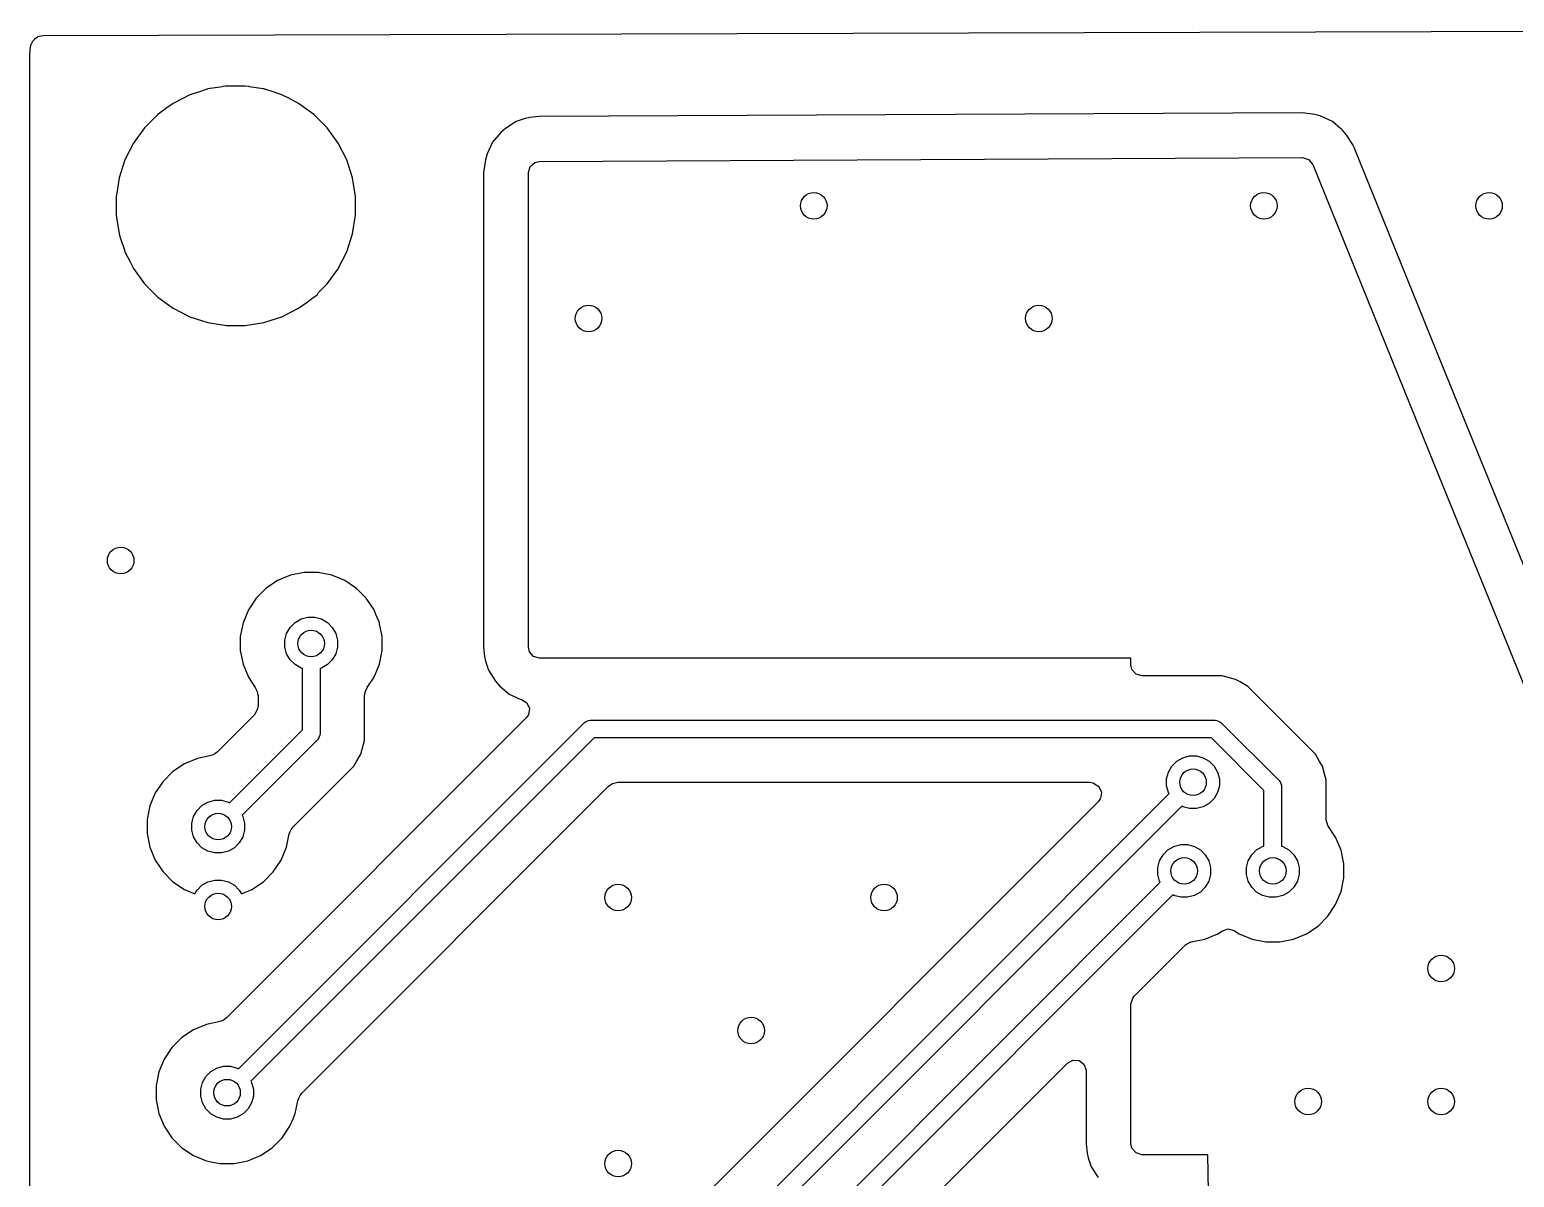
# Model space of a CAD drawing. Header units: millimetres. Extents: x 87.7 to 142.1, y -85.2 to -61.4.
# Drawn here: x 87.67 to 104.43, y -74.45 to -61.51 of the extents above; entities that cross this region are included whole.
import ezdxf

# ---------------------------------------------------------------- set-up
doc = ezdxf.new("R2010")
doc.units = ezdxf.units.MM
doc.layers.add('B.Cu', color=153, linetype='CONTINUOUS', true_color=0x4d7fc4)

msp = doc.modelspace()

# ---------------------------------------------------------------- linework, layer by layer
at = {"layer": 'B.Cu', "linetype": 'CONTINUOUS'}
for p, q in [((87.687141, -61.689383), (87.707261, -61.644713)), ((87.707261, -61.644713), (87.714568, -61.634523)), ((87.714568, -61.634523), (87.72862, -61.623546)), ((87.72862, -61.623546), (87.739015, -61.609053)), ((87.739015, -61.609053), (87.769615, -61.591523)), ((87.769615, -61.591523), (87.769625, -61.591515)), ((87.769625, -61.591515), (87.780146, -61.587344)), ((87.780146, -61.587344), (87.825483, -61.578617)), ((87.825483, -61.578617), (110.069002, -61.514265)), ((87.6733, -61.809707), (87.673495, -61.802772)), ((87.673304, -61.865196), (87.6733, -61.809707)), ((87.673495, -61.802772), (87.673883, -61.795856)), ((87.673883, -61.795856), (87.674464, -61.788952)), ((87.674464, -61.788952), (87.683469, -61.708976)), ((87.683469, -61.708976), (87.685792, -61.695293)), ((87.685792, -61.695293), (87.687141, -61.689383)), ((87.6733, -61.86521), (87.673304, -61.865196)), ((87.6733, -63.393713), (87.6733, -61.86521)), ((89.893713, -62.1495), (89.884357, -62.150981)), ((89.893714, -62.1495), (89.893713, -62.1495)), ((90.106286, -62.1495), (89.893714, -62.1495)), ((90.106287, -62.1495), (90.106286, -62.1495)), ((90.149876, -62.156404), (90.106287, -62.1495)), ((89.481583, -62.248444), (89.292182, -62.344949)), ((89.495451, -62.243938), (89.481583, -62.248444)), ((89.502926, -62.24151), (89.495451, -62.243938)), ((89.566267, -62.220928), (89.502926, -62.24151)), ((89.67451, -62.185758), (89.566267, -62.220928)), ((89.674513, -62.185757), (89.67451, -62.185758)), ((89.683757, -62.182754), (89.674513, -62.185757)), ((89.68376, -62.182753), (89.683757, -62.182754)), ((89.849587, -62.156489), (89.68376, -62.182753)), ((89.850053, -62.156415), (89.849587, -62.156489)), ((89.85012, -62.156404), (89.850053, -62.156415)), ((89.884357, -62.150981), (89.85012, -62.156404)), ((90.150413, -62.156489), (90.149876, -62.156404)), ((90.306599, -62.181226), (90.150413, -62.156489)), ((90.311362, -62.1816), (90.306599, -62.181226)), ((90.320552, -62.18377), (90.311362, -62.1816)), ((90.325074, -62.185623), (90.320552, -62.18377)), ((90.420133, -62.21651), (90.325074, -62.185623)), ((90.518412, -62.248443), (90.420133, -62.21651)), ((90.518413, -62.248443), (90.518412, -62.248443)), ((90.518414, -62.248444), (90.518413, -62.248443)), ((90.54024, -62.259565), (90.518414, -62.248444)), ((90.540245, -62.259567), (90.54024, -62.259565)), ((90.588717, -62.284265), (90.540245, -62.259567)), ((90.70782, -62.344951), (90.588717, -62.284265)), ((89.12021, -62.469892), (88.969892, -62.62021)), ((89.221709, -62.39615), (89.12021, -62.469892)), ((89.292179, -62.344951), (89.221709, -62.39615)), ((89.292182, -62.344949), (89.292179, -62.34495)), ((89.292179, -62.34495), (89.292179, -62.344951)), ((90.879786, -62.46989), (90.70782, -62.344951)), ((90.879788, -62.469892), (90.879786, -62.46989)), ((91.030112, -62.620216), (90.879788, -62.469892)), ((102.033052, -62.451275), (93.420889, -62.493894)), ((102.033059, -62.451276), (102.033052, -62.451275)), ((102.033061, -62.451276), (102.033059, -62.451276)), ((102.175575, -62.471047), (102.033061, -62.451276)), ((102.205617, -62.479706), (102.175575, -62.471047)), ((102.242709, -62.490398), (102.205617, -62.479706)), ((88.969892, -62.62021), (88.844949, -62.792182)), ((91.1547, -62.791699), (91.030112, -62.620216)), ((93.041451, -62.628566), (92.988659, -62.67431)), ((93.041462, -62.628557), (93.041451, -62.628566)), ((93.162493, -62.550775), (93.041462, -62.628557)), ((93.263812, -62.516913), (93.162493, -62.550775)), ((93.303503, -62.508176), (93.263812, -62.516913)), ((93.314706, -62.50571), (93.303503, -62.508176)), ((93.314709, -62.505709), (93.314706, -62.50571)), ((93.314713, -62.505709), (93.314709, -62.505709)), ((93.420881, -62.493895), (93.314713, -62.505709)), ((93.420889, -62.493894), (93.420881, -62.493895)), ((102.242718, -62.490402), (102.242709, -62.490398)), ((102.373881, -62.549518), (102.242718, -62.490402)), ((102.469672, -62.631695), (102.373881, -62.549518)), ((102.477231, -62.636513), (102.469672, -62.631695)), ((102.483085, -62.643202), (102.477231, -62.636513)), ((102.483086, -62.643202), (102.483085, -62.643202)), ((102.529102, -62.695779), (102.483086, -62.643202)), ((88.844949, -62.792182), (88.748445, -62.981582)), ((91.154702, -62.791703), (91.1547, -62.791699)), ((91.155048, -62.792179), (91.154702, -62.791703)), ((91.155049, -62.792181), (91.155048, -62.792179)), ((91.155051, -62.792184), (91.155049, -62.792181)), ((91.251557, -62.981588), (91.155051, -62.792184)), ((92.89443, -62.783055), (92.834664, -62.913921)), ((92.894433, -62.783051), (92.89443, -62.783055)), ((92.988659, -62.67431), (92.894433, -62.783051)), ((102.607488, -62.816433), (102.529102, -62.695779)), ((102.607489, -62.816435), (102.607488, -62.816433)), ((102.60749, -62.816437), (102.607489, -62.816435)), ((102.608682, -62.819097), (102.60749, -62.816437)), ((102.612441, -62.827484), (102.608682, -62.819097)), ((88.748445, -62.981582), (88.682752, -63.183762)), ((91.317246, -63.183757), (91.251557, -62.981588)), ((92.814976, -62.980969), (92.804366, -63.054765)), ((92.834664, -62.913921), (92.814976, -62.980969)), ((93.423384, -62.999389), (102.035563, -62.95677)), ((102.035563, -62.95677), (102.102698, -62.976122)), ((102.102698, -62.976122), (102.148714, -63.028699)), ((102.614811, -62.832946), (102.612441, -62.827484)), ((102.616375, -62.836674), (102.614811, -62.832946)), ((102.619506, -62.844131), (102.616375, -62.836674)), ((103.616743, -65.302775), (102.619506, -62.844131)), ((92.804366, -63.054765), (92.7945, -63.123387)), ((92.7945, -63.123387), (92.7945, -68.476)), ((93.3, -63.123387), (93.319685, -63.056348)), ((93.3, -68.476), (93.3, -63.123387)), ((93.319685, -63.056348), (93.372489, -63.010593)), ((93.372489, -63.010593), (93.423384, -62.999389)), ((102.148714, -63.028699), (102.151084, -63.034161)), ((102.151084, -63.034161), (103.522576, -66.415515)), ((88.682752, -63.183762), (88.658957, -63.334)), ((91.3505, -63.393713), (91.317246, -63.183757)), ((87.6733, -70.578848), (87.6733, -63.393713)), ((88.655578, -63.355337), (88.6495, -63.393713)), ((88.6495, -63.393713), (88.6495, -63.606287)), ((88.658957, -63.334), (88.655578, -63.355337)), ((91.3505, -63.606287), (91.3505, -63.393713)), ((88.6495, -63.606287), (88.657452, -63.656498)), ((88.657452, -63.656498), (88.657454, -63.656507)), ((88.657454, -63.656507), (88.657454, -63.656508)), ((88.657454, -63.656508), (88.681947, -63.811155)), ((91.317246, -63.816243), (91.3505, -63.606287)), ((88.681947, -63.811155), (88.681948, -63.811155)), ((88.681948, -63.811155), (88.681948, -63.811158)), ((88.681948, -63.811158), (88.682754, -63.816243)), ((88.682754, -63.816243), (88.696003, -63.857018)), ((91.251557, -64.018412), (91.317246, -63.816243)), ((88.696003, -63.857018), (88.745799, -64.010279)), ((88.745799, -64.010279), (88.748442, -64.018411)), ((88.748442, -64.018411), (88.806654, -64.132658)), ((88.806654, -64.132658), (88.844951, -64.20782)), ((91.155051, -64.207816), (91.251557, -64.018412)), ((88.844951, -64.20782), (88.96989, -64.379786)), ((91.030109, -64.379786), (91.082581, -64.307564)), ((91.082581, -64.307564), (91.153903, -64.209397)), ((91.153903, -64.209397), (91.153906, -64.209399)), ((91.153906, -64.209399), (91.153923, -64.209367)), ((91.153923, -64.209367), (91.155051, -64.207816)), ((88.96989, -64.379786), (88.969892, -64.379788)), ((88.969892, -64.379788), (89.120216, -64.530112)), ((90.919042, -64.501586), (90.933514, -64.476381)), ((90.933514, -64.476381), (91.030104, -64.379792)), ((91.030104, -64.379792), (91.030106, -64.379788)), ((91.030106, -64.379788), (91.030109, -64.379786)), ((89.120216, -64.530112), (89.292169, -64.655042)), ((89.292169, -64.655042), (89.2922, -64.65506)), ((89.2922, -64.65506), (89.292442, -64.655182)), ((89.292442, -64.655182), (89.481588, -64.751557)), ((90.518412, -64.751557), (90.707816, -64.655051)), ((90.707816, -64.655051), (90.804582, -64.584747)), ((90.804582, -64.584747), (90.804584, -64.584746)), ((90.804584, -64.584746), (90.873715, -64.534518)), ((90.873715, -64.534518), (90.875154, -64.533601)), ((90.875154, -64.533601), (90.878905, -64.530772)), ((90.878905, -64.530772), (90.880707, -64.529438)), ((90.880707, -64.529438), (90.919042, -64.501586)), ((89.481588, -64.751557), (89.683757, -64.817246)), ((89.683757, -64.817246), (89.893713, -64.8505)), ((90.106287, -64.8505), (90.316243, -64.817246)), ((90.316243, -64.817246), (90.518412, -64.751557)), ((89.893713, -64.8505), (89.893714, -64.8505)), ((89.893714, -64.8505), (90.106286, -64.8505)), ((90.106286, -64.8505), (90.106287, -64.8505)), ((105.036701, -68.803621), (103.616743, -65.302775)), ((103.522576, -66.415515), (104.726724, -69.384287)), ((90.616495, -67.666051), (90.470832, -67.726385)), ((90.616526, -67.666044), (90.616495, -67.666051)), ((90.771152, -67.635287), (90.616526, -67.666044)), ((90.771154, -67.635287), (90.771152, -67.635287)), ((90.771157, -67.635287), (90.771154, -67.635287)), ((90.928841, -67.635287), (90.771157, -67.635287)), ((90.928844, -67.635287), (90.928841, -67.635287)), ((90.928846, -67.635287), (90.928844, -67.635287)), ((91.08347, -67.666044), (90.928846, -67.635287)), ((91.083501, -67.666051), (91.08347, -67.666044)), ((91.229164, -67.726385), (91.083501, -67.666051)), ((90.3397, -67.814004), (90.228216, -67.925488)), ((90.339706, -67.813999), (90.3397, -67.814004)), ((90.339707, -67.813998), (90.339706, -67.813999)), ((90.470806, -67.7264), (90.339707, -67.813998)), ((90.470823, -67.72639), (90.470806, -67.7264)), ((90.470832, -67.726385), (90.470823, -67.72639)), ((91.229171, -67.726389), (91.229164, -67.726385)), ((91.229184, -67.726396), (91.229171, -67.726389)), ((91.229189, -67.726399), (91.229184, -67.726396)), ((91.22919, -67.7264), (91.229189, -67.726399)), ((91.360289, -67.813998), (91.22919, -67.7264)), ((91.36029, -67.813999), (91.360289, -67.813998)), ((91.360296, -67.814004), (91.36029, -67.813999)), ((91.47178, -67.925488), (91.360296, -67.814004)), ((90.22821, -67.925495), (90.140612, -68.056594)), ((90.228211, -67.925494), (90.22821, -67.925495)), ((90.228216, -67.925488), (90.228211, -67.925494)), ((91.471785, -67.925494), (91.47178, -67.925488)), ((91.471788, -67.925498), (91.471785, -67.925494)), ((91.559389, -68.056601), (91.471788, -67.925498)), ((90.140597, -68.05662), (90.080263, -68.202283)), ((90.140602, -68.056611), (90.140597, -68.05662)), ((90.140612, -68.056594), (90.140602, -68.056611)), ((90.667371, -68.197781), (90.735194, -68.158623)), ((90.735194, -68.158623), (90.810841, -68.138354)), ((90.810841, -68.138354), (90.889157, -68.138354)), ((90.889157, -68.138354), (90.964804, -68.158623)), ((90.964804, -68.158623), (91.032627, -68.197781)), ((91.559396, -68.056614), (91.559389, -68.056601)), ((91.580886, -68.108497), (91.559396, -68.056614)), ((91.619736, -68.20229), (91.580886, -68.108497)), ((90.080256, -68.202314), (90.049499, -68.356937)), ((90.080263, -68.202283), (90.080256, -68.202314)), ((90.552566, -68.396629), (90.572835, -68.320982)), ((90.572835, -68.320982), (90.611993, -68.253159)), ((90.611993, -68.253159), (90.667371, -68.197781)), ((91.032627, -68.197781), (91.088005, -68.253159)), ((91.088005, -68.253159), (91.127163, -68.320982)), ((91.127163, -68.320982), (91.147432, -68.396629)), ((91.621784, -68.212585), (91.619736, -68.20229)), ((91.632508, -68.266498), (91.621784, -68.212585)), ((91.650063, -68.354753), (91.632508, -68.266498)), ((90.049499, -68.514635), (90.049498, -68.514635)), ((90.049498, -68.514635), (90.080256, -68.669258)), ((90.049499, -68.356937), (90.049499, -68.35694)), ((90.049499, -68.35694), (90.049499, -68.514633)), ((90.049499, -68.514633), (90.049499, -68.514635)), ((90.552566, -68.474945), (90.552566, -68.396629)), ((90.572835, -68.550592), (90.552566, -68.474945)), ((91.147432, -68.474945), (91.127163, -68.550592)), ((91.147432, -68.396629), (91.147432, -68.474945)), ((91.619736, -68.669284), (91.650499, -68.514629)), ((91.650499, -68.356758), (91.650063, -68.354753)), ((91.650499, -68.356942), (91.650499, -68.356758)), ((91.650499, -68.356945), (91.650499, -68.356942)), ((91.650499, -68.514629), (91.650499, -68.356945)), ((92.7945, -68.476), (92.794501, -68.476009)), ((92.794501, -68.476009), (92.806052, -68.58345)), ((93.311206, -68.527511), (93.3, -68.476)), ((90.080256, -68.669258), (90.080263, -68.669289)), ((90.080263, -68.669289), (90.140597, -68.814952)), ((90.611993, -68.618415), (90.572835, -68.550592)), ((90.667371, -68.673793), (90.611993, -68.618415)), ((90.735194, -68.712951), (90.667371, -68.673793)), ((91.032627, -68.673793), (90.964804, -68.712951)), ((91.088005, -68.618415), (91.032627, -68.673793)), ((91.127163, -68.550592), (91.088005, -68.618415)), ((91.593138, -68.733497), (91.619736, -68.669284)), ((92.806052, -68.58345), (92.806054, -68.583462)), ((92.806054, -68.583462), (92.81726, -68.634972)), ((92.81726, -68.634972), (92.851383, -68.737497)), ((93.356961, -68.580315), (93.311206, -68.527511)), ((93.424, -68.6), (93.356961, -68.580315)), ((100.1, -68.6), (93.424, -68.6)), ((100.1, -68.6755), (100.1, -68.6)), ((100.111206, -68.727011), (100.1, -68.6755)), ((90.140597, -68.814952), (90.140602, -68.814961)), ((90.140602, -68.814961), (90.140612, -68.814978)), ((90.140612, -68.814978), (90.218693, -68.931834)), ((90.749999, -68.716917), (90.735194, -68.712951)), ((90.749999, -69.408579), (90.749999, -68.716917)), ((90.964804, -68.712951), (90.949999, -68.716917)), ((90.949999, -68.716917), (90.949999, -69.450001)), ((91.48956, -68.919479), (91.559393, -68.814966)), ((91.559393, -68.814966), (91.560603, -68.812046)), ((91.560603, -68.812046), (91.574758, -68.777871)), ((91.574758, -68.777871), (91.593115, -68.733553)), ((91.593115, -68.733553), (91.59312, -68.733539)), ((91.59312, -68.733539), (91.593138, -68.733497)), ((92.851383, -68.737497), (92.851386, -68.737503)), ((92.851386, -68.737503), (92.929171, -68.858537)), ((100.156961, -68.779815), (100.111206, -68.727011)), ((100.224, -68.7995), (100.156961, -68.779815)), ((100.96186, -68.7995), (100.224, -68.7995)), ((100.961876, -68.799499), (100.96186, -68.7995)), ((100.969472, -68.799499), (100.961876, -68.799499)), ((101.127586, -68.799499), (100.969472, -68.799499)), ((101.280314, -68.840423), (101.127586, -68.799499)), ((101.330429, -68.869358), (101.280314, -68.840423)), ((90.218693, -68.931834), (90.23029, -68.953607)), ((90.23029, -68.953607), (90.232332, -68.958578)), ((90.232332, -68.958578), (90.234251, -68.964707)), ((90.234251, -68.964707), (90.23591, -68.967289)), ((90.23591, -68.967289), (90.240198, -68.977726)), ((90.240198, -68.977726), (90.242697, -69.001631)), ((90.242697, -69.001631), (90.249499, -69.024688)), ((91.450499, -69.033381), (91.45552, -68.998451)), ((91.45552, -68.998451), (91.464863, -68.966632)), ((91.464863, -68.966632), (91.480739, -68.932679)), ((91.480739, -68.932679), (91.48956, -68.919479)), ((92.929171, -68.858537), (92.929179, -68.858548)), ((92.929179, -68.858548), (92.974923, -68.91134)), ((92.974923, -68.91134), (92.974926, -68.911343)), ((92.974926, -68.911343), (92.97493, -68.911347)), ((92.97493, -68.911347), (93.083664, -69.005567)), ((93.083664, -69.005567), (93.083667, -69.005568)), ((93.083667, -69.005568), (93.083668, -69.005569)), ((93.083668, -69.005569), (93.125532, -69.024688)), ((101.330433, -68.869359), (101.330429, -68.869358)), ((101.330433, -68.86936), (101.330433, -68.869359)), ((101.417245, -68.91948), (101.330433, -68.86936)), ((101.417246, -68.919481), (101.417245, -68.91948)), ((101.536117, -69.038352), (101.417246, -68.919481)), ((90.244475, -69.167011), (90.237063, -69.192252)), ((90.249499, -69.132074), (90.244475, -69.167011)), ((90.249499, -69.024688), (90.249499, -69.132074)), ((91.450499, -69.361591), (91.450499, -69.033381)), ((93.125532, -69.024688), (93.214541, -69.065338)), ((93.214541, -69.065338), (93.22341, -69.067942)), ((93.22341, -69.067942), (93.28219, -69.105714)), ((93.28219, -69.105714), (93.311217, -69.169268)), ((93.311217, -69.169268), (93.301276, -69.238427)), ((101.536119, -69.038355), (101.536117, -69.038352)), ((102.064374, -69.56661), (101.536119, -69.038355)), ((90.205768, -69.244996), (89.797946, -69.652817)), ((93.276161, -69.274601), (89.897947, -72.652815)), ((90.028078, -73.230499), (93.92929, -69.329289)), ((90.237063, -69.192252), (90.205768, -69.244996)), ((93.301276, -69.238427), (93.276161, -69.274601)), ((93.92929, -69.329289), (93.944443, -69.316852)), ((93.944443, -69.316852), (93.980491, -69.301921)), ((93.980491, -69.301921), (94, -69.3)), ((94, -69.3), (101.048529, -69.3)), ((101.048529, -69.3), (101.068038, -69.301921)), ((101.068038, -69.301921), (101.104086, -69.316853)), ((101.104086, -69.316853), (101.11924, -69.329289)), ((101.11924, -69.329289), (101.770711, -69.98076)), ((89.928078, -70.230499), (90.749999, -69.408579)), ((94.041421, -69.5), (90.1695, -73.371921)), ((90.933146, -69.505558), (90.92071, -69.520712)), ((90.948078, -69.46951), (90.933146, -69.505558)), ((90.949999, -69.450001), (90.948078, -69.46951)), ((91.4505, -69.361665), (91.450499, -69.361591)), ((91.4505, -69.363349), (91.4505, -69.361665)), ((91.4505, -69.370944), (91.4505, -69.363349)), ((91.4505, -69.529058), (91.4505, -69.370944)), ((101.007107, -69.5), (94.041421, -69.5)), ((101.6, -70.092893), (101.007107, -69.5)), ((89.769693, -69.673967), (89.740599, -69.689854)), ((89.797946, -69.652817), (89.769693, -69.673967)), ((90.92071, -69.520712), (90.0695, -70.371921)), ((91.38704, -69.72082), (91.409016, -69.682756)), ((91.409016, -69.682756), (91.409576, -69.681786)), ((91.409576, -69.681786), (91.4505, -69.529058)), ((102.064385, -69.56662), (102.064374, -69.56661)), ((102.068715, -69.57095), (102.064385, -69.56662)), ((102.068716, -69.570951), (102.068715, -69.57095)), ((102.18052, -69.682755), (102.068716, -69.570951)), ((102.228871, -69.766503), (102.18052, -69.682755)), ((89.420807, -69.790613), (89.289708, -69.878211)), ((89.420824, -69.790603), (89.420807, -69.790613)), ((89.420833, -69.790598), (89.420824, -69.790603)), ((89.566475, -69.730272), (89.420833, -69.790598)), ((89.566493, -69.730265), (89.566475, -69.730272)), ((89.566498, -69.730264), (89.566493, -69.730265)), ((89.566508, -69.730261), (89.566498, -69.730264)), ((89.566509, -69.73026), (89.566508, -69.730261)), ((89.566515, -69.730259), (89.566509, -69.73026)), ((89.705363, -69.70264), (89.566515, -69.730259)), ((89.740599, -69.689854), (89.705363, -69.70264)), ((91.218715, -69.930521), (91.330519, -69.818717)), ((91.330519, -69.818717), (91.360668, -69.766498)), ((91.360668, -69.766498), (91.387039, -69.720822)), ((91.387039, -69.720822), (91.38704, -69.72082)), ((100.522836, -69.885195), (100.561994, -69.817372)), ((100.561994, -69.817372), (100.617372, -69.761994)), ((100.617372, -69.761994), (100.685195, -69.722836)), ((100.685195, -69.722836), (100.760842, -69.702567)), ((100.760842, -69.702567), (100.839158, -69.702567)), ((100.839158, -69.702567), (100.914805, -69.722836)), ((100.914805, -69.722836), (100.982628, -69.761994)), ((100.982628, -69.761994), (101.038006, -69.817372)), ((101.038006, -69.817372), (101.077164, -69.885195)), ((102.259577, -69.819686), (102.228871, -69.766503)), ((102.286766, -69.921158), (102.259577, -69.819686)), ((89.178211, -69.989708), (89.090613, -70.120807)), ((89.178212, -69.989707), (89.178211, -69.989708)), ((89.178217, -69.989701), (89.178212, -69.989707)), ((89.289701, -69.878217), (89.178217, -69.989701)), ((89.289707, -69.878212), (89.289701, -69.878217)), ((89.289708, -69.878211), (89.289707, -69.878212)), ((90.646459, -70.502774), (91.201271, -69.947961)), ((91.201271, -69.947961), (91.201278, -69.947957)), ((91.201278, -69.947957), (91.218714, -69.930521)), ((91.218714, -69.930521), (91.218715, -69.930521)), ((94.228062, -70.028275), (94.251154, -70.015667)), ((94.251154, -70.015667), (94.310579, -70.0005)), ((94.310579, -70.0005), (99.633073, -70.0005)), ((99.633073, -70.0005), (99.667687, -70.005476)), ((99.667687, -70.005476), (99.668, -70.005521)), ((99.668, -70.005521), (99.678853, -70.008707)), ((99.678853, -70.008707), (99.737634, -70.046477)), ((100.502567, -69.960842), (100.522836, -69.885195)), ((100.502567, -70.039158), (100.502567, -69.960842)), ((101.077164, -69.885195), (101.097433, -69.960842)), ((101.097433, -69.960842), (101.097433, -70.039158)), ((101.770711, -69.98076), (101.783147, -69.995914)), ((101.783147, -69.995914), (101.798079, -70.031962)), ((102.300499, -69.972412), (102.286766, -69.921157)), ((102.286766, -69.921157), (102.286766, -69.921158)), ((102.3005, -69.972416), (102.300499, -69.972412)), ((102.3005, -70.420234), (102.3005, -69.972416)), ((89.090598, -70.120833), (89.030264, -70.266496)), ((89.090603, -70.120824), (89.090598, -70.120833)), ((89.090613, -70.120807), (89.090603, -70.120824)), ((90.746458, -73.502775), (94.199812, -70.049423)), ((91.928078, -78.730499), (100.530499, -70.128078)), ((94.199812, -70.049423), (94.228062, -70.028275)), ((99.753538, -70.186167), (99.728422, -70.222342)), ((99.737634, -70.046477), (99.766663, -70.110031)), ((99.756723, -70.179192), (99.753538, -70.186167)), ((99.756724, -70.17919), (99.756723, -70.179192)), ((99.766663, -70.110031), (99.756724, -70.17919)), ((100.522836, -70.114805), (100.502567, -70.039158)), ((100.530499, -70.128078), (100.522836, -70.114805)), ((101.038006, -70.182628), (100.982628, -70.238006)), ((101.077164, -70.114805), (101.038006, -70.182628)), ((101.097433, -70.039158), (101.077164, -70.114805)), ((101.6, -70.718869), (101.6, -70.092893)), ((101.798079, -70.031962), (101.8, -70.051471)), ((101.8, -70.051471), (101.8, -70.718869)), ((89.030257, -70.266527), (88.9995, -70.42115)), ((89.030264, -70.266496), (89.030257, -70.266527)), ((89.522836, -70.385195), (89.561994, -70.317372)), ((89.561994, -70.317372), (89.617372, -70.261994)), ((89.617372, -70.261994), (89.685195, -70.222836)), ((89.685195, -70.222836), (89.760842, -70.202567)), ((89.760842, -70.202567), (89.839158, -70.202567)), ((89.839158, -70.202567), (89.914805, -70.222836)), ((89.914805, -70.222836), (89.928078, -70.230499)), ((99.728422, -70.222342), (91.797946, -78.152817)), ((100.671921, -70.2695), (92.0695, -78.871921)), ((100.685195, -70.277164), (100.671921, -70.2695)), ((100.760842, -70.297433), (100.685195, -70.277164)), ((100.839158, -70.297433), (100.760842, -70.297433)), ((100.914805, -70.277164), (100.839158, -70.297433)), ((100.982628, -70.238006), (100.914805, -70.277164)), ((88.9995, -70.42115), (88.9995, -70.421153)), ((88.9995, -70.421153), (88.9995, -70.578846)), ((89.502567, -70.460842), (89.522836, -70.385195)), ((89.502567, -70.539158), (89.502567, -70.460842)), ((90.0695, -70.371921), (90.077164, -70.385195)), ((90.077164, -70.385195), (90.097433, -70.460842)), ((90.097433, -70.460842), (90.097433, -70.539158)), ((90.624268, -70.532977), (90.646459, -70.502774)), ((102.30052, -70.422447), (102.3005, -70.420234)), ((102.321398, -70.489125), (102.30052, -70.422447)), ((102.40939, -70.620814), (102.321398, -70.489125)), ((87.6733, -77.780884), (87.6733, -70.578848)), ((88.9995, -70.578848), (88.999499, -70.578848)), ((88.999499, -70.578848), (89.030257, -70.733471)), ((88.9995, -70.578846), (88.9995, -70.578848)), ((89.522836, -70.614805), (89.502567, -70.539158)), ((89.561994, -70.682628), (89.522836, -70.614805)), ((89.617372, -70.738006), (89.561994, -70.682628)), ((90.038006, -70.682628), (89.982628, -70.738006)), ((90.077164, -70.614805), (90.038006, -70.682628)), ((90.097433, -70.539158), (90.077164, -70.614805)), ((90.569737, -70.733497), (90.596068, -70.601122)), ((90.596068, -70.601122), (90.597162, -70.595619)), ((90.597162, -70.595619), (90.597174, -70.595596)), ((90.597174, -70.595596), (90.608901, -70.562354)), ((90.608901, -70.562354), (90.624268, -70.532977)), ((102.409397, -70.620827), (102.40939, -70.620814)), ((102.433165, -70.67821), (102.409397, -70.620827)), ((102.469737, -70.766503), (102.433165, -70.67821)), ((89.030257, -70.733471), (89.030264, -70.733502)), ((89.030264, -70.733502), (89.090598, -70.879165)), ((89.685195, -70.777164), (89.617372, -70.738006)), ((89.760842, -70.797433), (89.685195, -70.777164)), ((89.839158, -70.797433), (89.760842, -70.797433)), ((89.914805, -70.777164), (89.839158, -70.797433)), ((89.982628, -70.738006), (89.914805, -70.777164)), ((90.509394, -70.879179), (90.569737, -70.733497)), ((100.422836, -70.885195), (100.461994, -70.817372)), ((100.461994, -70.817372), (100.517372, -70.761994)), ((100.517372, -70.761994), (100.585195, -70.722836)), ((100.585195, -70.722836), (100.660842, -70.702567)), ((100.660842, -70.702567), (100.739158, -70.702567)), ((100.739158, -70.702567), (100.814805, -70.722836)), ((100.814805, -70.722836), (100.882628, -70.761994)), ((100.882628, -70.761994), (100.938006, -70.817372)), ((100.938006, -70.817372), (100.977164, -70.885195)), ((101.422836, -70.885195), (101.461994, -70.817372)), ((101.461994, -70.817372), (101.517372, -70.761994)), ((101.517372, -70.761994), (101.585195, -70.722836)), ((101.585195, -70.722836), (101.6, -70.718869)), ((101.8, -70.718869), (101.814805, -70.722836)), ((101.814805, -70.722836), (101.882628, -70.761994)), ((101.882628, -70.761994), (101.938006, -70.817372)), ((101.938006, -70.817372), (101.977164, -70.885195)), ((102.469738, -70.76651), (102.469737, -70.766503)), ((102.500499, -70.921153), (102.469738, -70.76651)), ((89.090598, -70.879165), (89.090603, -70.879174)), ((89.090603, -70.879174), (89.090613, -70.879191)), ((89.090613, -70.879191), (89.178211, -71.01029)), ((89.178211, -71.01029), (89.178212, -71.010291)), ((89.178212, -71.010291), (89.178217, -71.010297)), ((89.178217, -71.010297), (89.289701, -71.121781)), ((90.310289, -71.121789), (90.421789, -71.010289)), ((90.421789, -71.010289), (90.509394, -70.879179)), ((100.402567, -70.960842), (100.422836, -70.885195)), ((100.402567, -71.039158), (100.402567, -70.960842)), ((100.977164, -70.885195), (100.997433, -70.960842)), ((100.997433, -70.960842), (100.997433, -71.039158)), ((101.402567, -70.960842), (101.422836, -70.885195)), ((101.402567, -71.039158), (101.402567, -70.960842)), ((101.977164, -70.885195), (101.997433, -70.960842)), ((101.997433, -70.960842), (101.997433, -71.039158)), ((102.5005, -70.921155), (102.500499, -70.921153)), ((102.5005, -70.921158), (102.5005, -70.921155)), ((102.5005, -71.078842), (102.5005, -70.921158)), ((89.289701, -71.121781), (89.289707, -71.121786)), ((89.289707, -71.121786), (89.289711, -71.121789)), ((89.289711, -71.121789), (89.420814, -71.20939)), ((89.561994, -71.217372), (89.617372, -71.161994)), ((89.617372, -71.161994), (89.685195, -71.122836)), ((89.685195, -71.122836), (89.760842, -71.102567)), ((89.760842, -71.102567), (89.839158, -71.102567)), ((89.839158, -71.102567), (89.914805, -71.122836)), ((89.914805, -71.122836), (89.982628, -71.161994)), ((89.982628, -71.161994), (90.038006, -71.217372)), ((90.179179, -71.209394), (90.310289, -71.121789)), ((92.058578, -79.5), (100.430499, -71.128079)), ((100.422836, -71.114805), (100.402567, -71.039158)), ((100.430499, -71.128079), (100.422836, -71.114805)), ((100.938006, -71.182628), (100.882628, -71.238006)), ((100.977164, -71.114805), (100.938006, -71.182628)), ((100.997433, -71.039158), (100.977164, -71.114805)), ((101.422836, -71.114805), (101.402567, -71.039158)), ((101.461994, -71.182628), (101.422836, -71.114805)), ((101.517372, -71.238006), (101.461994, -71.182628)), ((101.938006, -71.182628), (101.882628, -71.238006)), ((101.977164, -71.114805), (101.938006, -71.182628)), ((101.997433, -71.039158), (101.977164, -71.114805)), ((102.469737, -71.233497), (102.5005, -71.078842)), ((89.420814, -71.20939), (89.420827, -71.209397)), ((89.420827, -71.209397), (89.420829, -71.209397)), ((89.420829, -71.209397), (89.420833, -71.2094)), ((89.420833, -71.2094), (89.538465, -71.258124)), ((89.538465, -71.258124), (89.561994, -71.217372)), ((90.038006, -71.217372), (90.061534, -71.258123)), ((90.061534, -71.258123), (90.179179, -71.209394)), ((100.57192, -71.2695), (92.170711, -79.670711)), ((100.585195, -71.277164), (100.57192, -71.2695)), ((100.660842, -71.297433), (100.585195, -71.277164)), ((100.739158, -71.297433), (100.660842, -71.297433)), ((100.814805, -71.277164), (100.739158, -71.297433)), ((100.882628, -71.238006), (100.814805, -71.277164)), ((101.585195, -71.277164), (101.517372, -71.238006)), ((101.660842, -71.297433), (101.585195, -71.277164)), ((101.739158, -71.297433), (101.660842, -71.297433)), ((101.814805, -71.277164), (101.739158, -71.297433)), ((101.882628, -71.238006), (101.814805, -71.277164)), ((102.409394, -71.379179), (102.469737, -71.233497)), ((102.210289, -71.621789), (102.321789, -71.510289)), ((102.321789, -71.510289), (102.409394, -71.379179)), ((101.079179, -71.709394), (101.13111, -71.674694)), ((101.13111, -71.674694), (101.197785, -71.653816)), ((101.197785, -71.653816), (101.265165, -71.6723)), ((101.265165, -71.6723), (101.268863, -71.674676)), ((101.268863, -71.674676), (101.320821, -71.709394)), ((102.079179, -71.709394), (102.210289, -71.621789)), ((100.136315, -72.41292), (100.714664, -71.834571)), ((100.714664, -71.834571), (100.775985, -71.801088)), ((100.775985, -71.801088), (100.778152, -71.800637)), ((100.778152, -71.800637), (100.778841, -71.8005)), ((100.778841, -71.8005), (100.778842, -71.8005)), ((100.778842, -71.8005), (100.933497, -71.769737)), ((100.933497, -71.769737), (101.079179, -71.709394)), ((101.320821, -71.709394), (101.320823, -71.709395)), ((101.320823, -71.709395), (101.320825, -71.709396)), ((101.320825, -71.709396), (101.466498, -71.769735)), ((101.466498, -71.769735), (101.466503, -71.769737)), ((101.466503, -71.769737), (101.621153, -71.800499)), ((101.621153, -71.800499), (101.621156, -71.8005)), ((101.621156, -71.8005), (101.621158, -71.8005)), ((101.621158, -71.8005), (101.778844, -71.8005)), ((101.778844, -71.8005), (101.778845, -71.800499)), ((101.778845, -71.800499), (101.933497, -71.769737)), ((101.933497, -71.769737), (102.079179, -71.709394)), ((100.1, -72.500597), (100.119685, -72.433558)), ((100.1, -74.076), (100.1, -72.500597)), ((100.119685, -72.433558), (100.136315, -72.41292)), ((89.805363, -72.70264), (89.666515, -72.730259)), ((89.840599, -72.689854), (89.805363, -72.70264)), ((89.869693, -72.673967), (89.840599, -72.689854)), ((89.897947, -72.652816), (89.869693, -72.673967)), ((89.897947, -72.652815), (89.897947, -72.652816)), ((89.520807, -72.790613), (89.389708, -72.878211)), ((89.520824, -72.790603), (89.520807, -72.790613)), ((89.520833, -72.790598), (89.520824, -72.790603)), ((89.666475, -72.730272), (89.520833, -72.790598)), ((89.666493, -72.730265), (89.666475, -72.730272)), ((89.666498, -72.730264), (89.666493, -72.730265)), ((89.666508, -72.730261), (89.666498, -72.730264)), ((89.666509, -72.73026), (89.666508, -72.730261)), ((89.666515, -72.730259), (89.666509, -72.73026)), ((89.278211, -72.989708), (89.190613, -73.120807)), ((89.278212, -72.989707), (89.278211, -72.989708)), ((89.278217, -72.989701), (89.278212, -72.989707)), ((89.389701, -72.878217), (89.278217, -72.989701)), ((89.389707, -72.878212), (89.389701, -72.878217)), ((89.389708, -72.878211), (89.389707, -72.878212)), ((89.190598, -73.120833), (89.130264, -73.266496)), ((89.190603, -73.120824), (89.190598, -73.120833)), ((89.190613, -73.120807), (89.190603, -73.120824)), ((89.785195, -73.222836), (89.860842, -73.202567)), ((89.860842, -73.202567), (89.939158, -73.202567)), ((89.939158, -73.202567), (90.014805, -73.222836)), ((92.59796, -79.951272), (99.382821, -73.166412)), ((99.382821, -73.166412), (99.444142, -73.132929)), ((99.444142, -73.132929), (99.513834, -73.137913)), ((99.513834, -73.137913), (99.569767, -73.179785)), ((99.569767, -73.179785), (99.594184, -73.245249)), ((89.130257, -73.266527), (89.0995, -73.42115)), ((89.130264, -73.266496), (89.130257, -73.266527)), ((89.622836, -73.385195), (89.661994, -73.317372)), ((89.661994, -73.317372), (89.717372, -73.261994)), ((89.717372, -73.261994), (89.785195, -73.222836)), ((90.014805, -73.222836), (90.028078, -73.230499)), ((90.1695, -73.371921), (90.177164, -73.385195)), ((99.594184, -73.245249), (99.5945, -73.254095)), ((99.5945, -73.254095), (99.5945, -74.076)), ((89.0995, -73.42115), (89.0995, -73.421153)), ((89.0995, -73.421153), (89.0995, -73.578846)), ((89.602567, -73.460842), (89.622836, -73.385195)), ((89.602567, -73.539158), (89.602567, -73.460842)), ((89.622836, -73.614805), (89.602567, -73.539158)), ((90.177164, -73.385195), (90.197433, -73.460842)), ((90.197433, -73.539158), (90.177164, -73.614805)), ((90.197433, -73.460842), (90.197433, -73.539158)), ((90.7089, -73.562355), (90.724266, -73.532979)), ((90.724266, -73.532979), (90.746458, -73.502775)), ((89.0995, -73.578848), (89.099499, -73.578848)), ((89.099499, -73.578848), (89.130257, -73.733471)), ((89.0995, -73.578846), (89.0995, -73.578848)), ((89.661994, -73.682628), (89.622836, -73.614805)), ((89.717372, -73.738006), (89.661994, -73.682628)), ((90.138006, -73.682628), (90.082628, -73.738006)), ((90.177164, -73.614805), (90.138006, -73.682628)), ((90.669737, -73.733497), (90.69068, -73.62821)), ((90.69068, -73.62821), (90.697961, -73.591602)), ((90.697961, -73.591602), (90.699022, -73.587657)), ((90.699022, -73.587657), (90.701278, -73.58396)), ((90.701278, -73.58396), (90.7089, -73.562355)), ((89.130257, -73.733471), (89.130264, -73.733502)), ((89.130264, -73.733502), (89.190598, -73.879165)), ((89.785195, -73.777164), (89.717372, -73.738006)), ((89.860842, -73.797433), (89.785195, -73.777164)), ((89.939158, -73.797433), (89.860842, -73.797433)), ((90.014805, -73.777164), (89.939158, -73.797433)), ((90.082628, -73.738006), (90.014805, -73.777164)), ((90.609394, -73.879179), (90.612854, -73.870827)), ((90.612854, -73.870827), (90.644676, -73.793999)), ((90.644676, -73.793999), (90.669737, -73.733497)), ((89.190598, -73.879165), (89.190603, -73.879174)), ((89.190603, -73.879174), (89.190613, -73.879191)), ((89.190613, -73.879191), (89.278211, -74.01029)), ((89.278211, -74.01029), (89.278212, -74.010291)), ((89.278212, -74.010291), (89.278217, -74.010297)), ((89.278217, -74.010297), (89.389701, -74.121781)), ((90.410289, -74.121789), (90.521789, -74.010289)), ((90.521789, -74.010289), (90.609394, -73.879179)), ((89.389701, -74.121781), (89.389707, -74.121786)), ((89.389707, -74.121786), (89.389711, -74.121789)), ((89.389711, -74.121789), (89.520814, -74.20939)), ((89.520814, -74.20939), (89.520827, -74.209397)), ((89.520827, -74.209397), (89.520829, -74.209397)), ((89.520829, -74.209397), (89.520833, -74.2094)), ((89.520833, -74.2094), (89.658678, -74.266497)), ((90.133497, -74.269737), (90.279179, -74.209394)), ((90.279179, -74.209394), (90.410289, -74.121789)), ((99.5945, -74.076), (99.594501, -74.076009)), ((99.594501, -74.076009), (99.606052, -74.18345)), ((99.606052, -74.18345), (99.606054, -74.183462)), ((99.606054, -74.183462), (99.61726, -74.234972)), ((100.111206, -74.127511), (100.1, -74.076)), ((100.156961, -74.180315), (100.111206, -74.127511)), ((100.224, -74.2), (100.156961, -74.180315)), ((100.966108, -74.2), (100.224, -74.2)), ((100.997429, -75.678626), (100.966108, -74.2)), ((89.658678, -74.266497), (89.666495, -74.269734)), ((89.666495, -74.269734), (89.666506, -74.269738)), ((89.666506, -74.269738), (89.736795, -74.283719)), ((89.736795, -74.283719), (89.821153, -74.300499)), ((89.821153, -74.300499), (89.821156, -74.3005)), ((89.821156, -74.3005), (89.821158, -74.3005)), ((89.821158, -74.3005), (89.978844, -74.3005)), ((89.978844, -74.3005), (89.978845, -74.300499)), ((89.978845, -74.300499), (90.133497, -74.269737)), ((99.61726, -74.234972), (99.651383, -74.337497)), ((99.651383, -74.337497), (99.651386, -74.337503)), ((99.651386, -74.337503), (99.729171, -74.458537))]:
    msp.add_line(p, q, dxfattribs=at)
at = {"layer": 'B.Cu'}
for centre in [(96.52, -63.5), (101.6, -63.5), (104.14, -63.5), (93.98, -64.77), (99.06, -64.77), (88.7, -67.5), (90.849999, -68.435787), (100.8, -70), (89.8, -70.5), (100.7, -71), (101.7, -71), (94.313415, -71.299999), (97.313415, -71.299999), (89.8, -71.4), (103.6, -72.1), (95.813415, -72.799999), (89.9, -73.5), (102.1, -73.6), (103.6, -73.6), (94.313415, -74.299999)]:
    msp.add_circle(centre, 0.15, dxfattribs=at)

doc.saveas('drawing.dxf')
